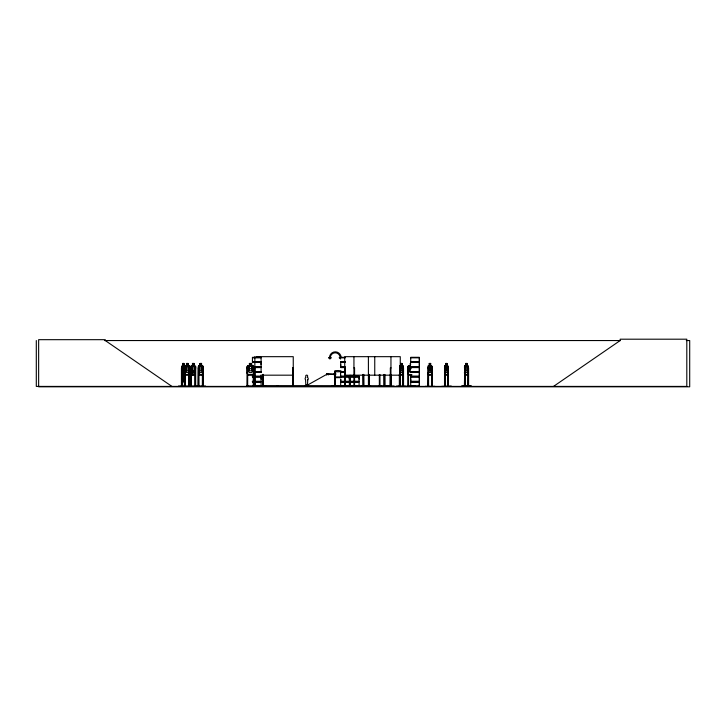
<?xml version="1.0" encoding="UTF-8"?>
<svg xmlns="http://www.w3.org/2000/svg" width="726" height="726" viewBox="0 0 726 726"><rect width="100%" height="100%" fill="white"/><g stroke="black" fill="none" stroke-linecap="round" stroke-linejoin="round"><path stroke-width="1.09" d="M261.088 379.154L261.088 377.021L252.439 377.021M261.088 364.597L261.088 362.474L252.439 362.474M340.712 381.277L340.712 379.154L340.703 381.277L349.36 381.277L349.36 377.021L334.804 376.948L335.476 376.948L335.476 377.647M341.011 371.485C332.744 372.81 333.225 369.561 341.011 370.859M345.031 366.721L340.703 366.721L340.712 364.597M349.351 379.154L349.351 377.021M359.089 381.277L350.431 381.277L350.44 379.154M359.08 379.154L359.08 377.021M410.707 381.277L410.707 377.021L419.365 377.021L419.365 381.277L410.707 381.277L410.716 379.154M419.356 377.021L419.356 381.277M410.707 362.474L419.365 362.474L419.356 366.721L410.707 366.721M334.804 377.647L341.011 377.647M334.804 370.932L334.768 386.413M328.225 374.362C328.225 371.494 328.216 377.084 328.234 374.044L334.005 374.462M331.501 386.404L338.443 386.041M334.005 374.099L328.225 374.099M394.118 386.06L384.798 385.933M340.612 371.776L345.031 371.894M340.648 386.377L340.712 382.13L349.36 382.13L349.36 386.232L340.63 386.277M410.689 386.404L419.374 386.232L419.365 382.13L410.707 382.13L410.707 386.232M181.79 371.894L182.199 369.625L184.767 369.625L185.066 371.894L184.694 369.625M184.713 374.144L184.967 372.638L185.429 374.897M184.74 381.867L185.212 379.68M185.175 379.671L184.767 381.949L182.162 381.949L181.881 379.68M444.503 372.638L444.875 374.897L447.779 374.897L448.196 366.521L448.196 386.413M447.779 374.897L448.196 372.638M178.451 386.069L205.54 386.069M184.377 386.404L184.422 380.978M184.531 386.359L184.595 385.742M402.857 374.897L403.384 366.521L403.375 386.413M431.906 372.629L431.462 374.825L428.385 374.825M432.015 372.638L431.498 374.897L428.358 374.897M441.635 386.359L451.263 386.069M185.366 374.897L189.105 374.897L189.64 366.521L189.032 365.722M189.105 374.897L189.64 372.638M202.536 374.897L203.135 372.638L203.071 366.521L202.5 365.795M396.568 386.069L406.315 386.069M425.191 386.359L434.956 386.359M461.618 386.359L471.401 386.368M461.627 386.069L471.383 386.359M181.963 386.368L182.253 372.837M195.448 386.368L195.494 367.919M195.648 386.359L195.684 366.521L194.042 365.722M348.861 376.277L348.843 375.596M364.597 386.323L361.385 386.041L370.877 386.368L367.565 386.413M364.597 386.069L361.376 386.069M343.516 386.368L345.576 386.368M345.331 386.368L345.267 367.919L344.668 367.919M350.431 386.232L350.431 382.13L359.089 382.13L359.089 386.232L350.413 386.404M384.29 386.041L383.7 386.323M384.281 386.323L384.118 374.444L384.045 386.413M246.94 386.069L247.085 366.53L247.811 365.722L249.363 365.722M334.604 386.323L334.622 373.89L335.394 373.89M408.547 386.413L408.475 367.919L407.849 367.919L407.722 386.041M184.685 378.8L185.066 377.956L184.749 378.8L183.941 378.8L183.941 381.077L182.843 381.077L182.952 378.727M181.681 386.413L181.681 366.53L182.843 365.722M181.881 373.581L182.235 372.765L184.821 372.765L185.212 373.563L184.749 372.765M445.773 365.722L444.884 365.722L444.539 366.566L444.521 386.413M444.947 365.722L444.503 366.53M428.431 365.722L427.941 386.413M464.858 365.722L464.368 386.413M185.439 365.722L184.939 366.566L184.812 386.413M198.933 365.722L198.425 366.566L198.343 386.413L198.525 385.742M190.865 386.413L190.874 366.53L191.437 365.722M190.929 366.53L191.464 365.795M348.852 376.576L349.614 375.442L351.13 375.442M183.905 378.727L184.449 377.965L183.905 371.894L182.888 371.894L182.335 373.718L182.335 377.965L182.888 378.727L182.144 378.8L181.754 378.001M445.755 365.795L445.147 366.557L445.147 370.805L445.755 372.629L446.88 372.629L447.488 370.805L446.88 363.517M430.636 363.517L429.329 363.517L429.384 365.795L428.658 366.557L428.658 370.805L429.329 372.629L430.572 372.629L431.244 370.805L430.618 363.445M465.747 365.795L465.085 366.557L465.085 370.805L465.747 372.629L467 372.629L467.662 370.805L467.662 366.557L467 365.795L467 363.517L465.747 363.517L465.811 365.795L465.765 363.445M411.805 374.897L408.593 374.897L407.894 372.638L407.894 366.53L408.62 365.722L410.172 365.722M407.967 366.566L408.656 365.795L410.244 365.795L410.172 363.445M305.691 386.05C303.695 386.35 309.049 386.722 307.642 386.05M307.642 386.395L307.543 386.404M186.564 365.795L185.774 366.557L185.774 370.805L186.564 372.629L188.025 372.629L188.805 370.805L188.07 363.445L186.455 363.445L186.509 365.795M192.571 365.795L191.782 366.557L191.782 370.805L192.571 372.629L194.051 372.629L194.84 370.805L194.84 366.557L194.051 365.795M348.87 377.792L349.687 377.066L349.687 375.514L351.202 375.514M553.521 386.413L620.167 340.548L620.167 339.196L686.805 339.196L686.805 386.413L36.3 386.413L36.3 340.548M410.244 365.795L409.11 366.557L409.11 370.805L410.244 372.629M307.742 384.962L328.225 373.518M104.435 340.548L620.512 340.548M686.297 340.548L689.7 340.548L689.7 386.804L38.641 386.804L38.641 339.677L105.288 339.677L105.288 340.548L171.926 386.413M256.233 356.675L293.24 356.675L293.295 386.413M252.43 357.346L261.106 357.346M340.694 357.346L345.031 357.337M410.698 357.346L419.374 357.346M340.694 357.519L345.267 357.546M410.698 357.501L419.374 357.501L419.365 361.621L410.707 361.621L410.707 357.519M252.448 357.773L261.088 357.773M340.712 357.773L345.204 357.773M410.716 357.773L419.356 357.773L419.356 361.621M340.703 361.621L345.031 361.621M252.376 361.911L261.151 361.911M340.639 361.911L345.031 361.911M410.644 361.911L419.419 361.911M252.376 362.174L261.151 362.174M340.639 362.174L345.031 362.174M410.644 362.174L419.419 362.174M345.031 362.474L340.703 362.474L340.703 366.721M192.463 365.722L192.463 363.445L194.096 363.445L194.051 374.897M429.284 363.445L430.681 363.445M465.702 363.445L467.099 363.445M182.816 363.517L183.905 363.517L184.449 370.805L183.905 372.629L182.535 372.656L183.261 375.36L182.562 377.892L183.905 377.965L183.905 373.718L182.888 373.718L182.888 377.965L183.496 375.886L184.241 378.019L183.714 375.369L184.431 372.656L183.478 374.87L182.326 370.805L182.843 363.445M186.509 363.517L188.025 363.517M192.517 363.517L194.051 363.517M199.995 363.517L201.51 363.517M249.435 363.517L251.559 363.517L251.559 365.795L252.702 366.557L252.702 370.805L251.559 372.629L249.435 372.629L248.301 370.805L248.301 366.557L249.435 365.795L249.363 363.445L251.641 363.445L251.641 365.722L253.111 365.722L253.909 366.521L253.909 372.638L253.129 374.897L247.784 374.897L247.085 372.638M400.688 363.517L401.995 363.517M445.755 363.517L446.944 363.517M183.714 363.898L183.061 363.898L183.061 364.661L183.714 364.661M183.869 365.722L185.03 366.521L184.958 386.413M186.509 365.722L185.384 365.722L184.885 366.53L184.576 365.722M188.016 365.722L189.087 365.722M191.383 365.722L192.571 365.722M199.995 365.722L198.879 365.722L198.379 366.53L198.915 374.897M201.51 365.722L202.581 365.722M399.736 365.722L400.707 365.722M401.986 365.722L402.912 365.722M429.338 365.722L428.367 365.722L427.941 366.53L428.422 374.897M430.618 365.722L431.543 365.722L432.015 366.521L432.015 386.413M446.926 365.722L447.77 365.722L448.16 366.557M464.794 365.722L465.765 365.722M467.045 365.722L467.971 365.722L468.397 366.557L468.397 386.413M182.044 365.795L184.631 365.795M185.411 365.795L189.069 365.795M191.41 365.795L195.103 365.795M198.897 365.795L202.554 365.795M253.075 365.795L247.838 365.795L247.158 366.566L247.158 372.629L247.838 374.825L253.075 374.825M399.754 365.795L402.894 365.795M428.385 365.795L431.525 365.795M444.902 365.795L447.751 365.795M467.952 365.795L464.812 365.795L464.477 366.566L464.876 374.825L467.952 374.825L468.442 372.638L467.916 374.897L464.785 374.897M181.681 366.53L181.854 386.359M189.64 366.521L189.531 386.413M195.63 366.521L195.085 374.897L191.365 374.897L190.929 372.629M431.952 366.521L431.48 365.722M468.379 366.521L468.225 386.413M192.571 366.557L194.051 366.557M253.02 366.721L261.097 366.721L261.097 362.474M253.664 367.02L261.151 367.02M340.639 367.02L345.031 367.02M410.644 367.02L419.419 367.02M253.664 367.283L261.151 367.283M340.639 367.283L345.031 367.283M410.644 367.283L419.419 367.283M253.71 367.583L261.097 367.583L261.097 371.676L253.701 371.676M340.703 367.583L345.031 367.583M410.707 367.583L419.365 367.583L419.365 371.676L410.662 371.848L419.374 371.857M184.422 367.919L185.293 367.919L185.339 386.413M188.932 367.919L189.531 367.919M195.666 367.919L195.049 367.919L195.004 386.413M202.418 367.919L203.026 367.919M247.04 367.919L247.666 367.919L247.666 386.413M253.837 367.919L253.211 367.919L253.283 386.413M254.853 367.919L255.089 386.413L255.171 385.742M292.542 386.413L292.614 367.919L293.24 367.919M353.952 367.919L354.578 367.919L354.578 386.413L354.651 385.742M391.087 367.919L390.334 367.919L390.343 386.413M400.108 367.919L400.516 386.413M427.986 367.919L428.549 367.919M444.548 367.919L445.083 367.919M464.404 367.919L464.967 367.919L465.012 386.413M247.085 368.681L253.909 368.681M407.894 368.681L411.252 368.681M182.879 370.805L183.905 370.805M192.571 370.805L194.051 370.805M183.878 370.941L183.215 370.941L183.215 371.703L183.878 371.703M253.71 371.567L261.088 371.567M410.716 371.567L419.356 371.567L419.356 367.583M253.701 371.857L261.106 371.903M253.701 372.048L261.106 372.057M340.694 372.075L345.031 372.057M410.698 372.075L419.374 372.048L419.365 376.168L410.707 376.168M253.71 372.32L261.088 372.32M340.712 372.32L345.204 372.32M410.716 372.32L419.356 372.32L419.356 376.168M181.681 372.638L182.081 374.897L184.658 374.897L184.994 372.629L185.466 374.825M400.688 372.629L401.941 372.629L402.603 370.805L401.941 363.517M427.941 372.638L428.449 374.825M464.368 372.638L464.84 374.897M334.613 374.661L335.394 374.661M182.108 374.825L184.631 374.825M185.411 374.825L189.069 374.825M191.41 374.825L195.103 374.825M198.897 374.825L202.554 374.825M400.779 374.825L402.894 374.825M411.796 374.825L408.656 374.825L407.967 372.629M444.902 374.825L447.751 374.825M198.86 374.897L202.59 374.897M334.613 374.852L335.394 374.852M400.77 374.897L402.921 374.897M260.725 375.179L293.24 375.179M344.741 375.179L400.271 375.179M252.439 376.168L261.097 376.168M340.703 376.168L349.36 376.168M350.431 376.168L359.089 376.168M252.376 376.467L261.151 376.467M340.639 376.467L349.415 376.467M350.377 376.467L359.152 376.467M410.644 376.467L419.419 376.467M252.376 376.73L261.151 376.73M340.639 376.73L349.415 376.73M350.377 376.73L359.152 376.73M410.644 376.73L419.419 376.73M182.153 378.727L184.74 378.727M182.888 381.005L183.968 381.005M252.439 381.277L261.097 381.277L261.097 377.021M252.376 381.567L261.151 381.567M340.639 381.567L349.415 381.567M350.377 381.567L359.152 381.567M410.644 381.567L419.419 381.567M252.376 381.831L261.151 381.831M340.639 381.831L349.415 381.831M350.377 381.831L359.152 381.831M410.644 381.831L419.419 381.831M252.439 382.13L261.097 382.13L261.097 386.232M182.017 385.742L181.391 385.742L181.418 386.413M184.359 385.742L185.348 385.742M188.878 385.742L189.595 385.742M190.693 385.742L191.41 385.742M195.004 385.742L195.721 385.742L195.539 386.413M198.125 385.742L198.833 385.742M202.363 385.742L203.08 385.742M246.967 385.742L247.738 385.742L247.738 386.413M391.196 385.842L254.781 385.742L254.781 386.413M399.3 385.742L400.552 385.742M402.921 385.742L403.583 385.742M407.776 385.742L408.556 385.742M427.932 385.742L428.594 385.742M431.553 385.742L432.215 385.742M444.484 385.742L445.138 385.742L445.074 386.413L445.083 373.355M448.423 385.742L447.76 385.742L447.788 386.413M464.359 385.742L465.021 385.742M467.98 385.742L468.642 385.742M247.738 385.933L266.006 386.323M306.172 385.923L307.162 385.923M379.026 386.413L381.168 386.368L379.117 386.368M408.547 385.933L413.947 385.933M471.355 386.032L461.654 386.413M305.51 386.05L307.824 386.05M340.712 386.114L349.351 386.114M350.44 386.114L359.08 386.114M381.123 386.06L379.036 386.032M410.716 386.114L419.356 386.114L419.356 382.13M367.646 386.368L370.832 386.323M414.755 386.359L414.718 385.742M340.612 359.016L339.124 357.673L340.086 357.673A4.864 4.864 0 0 0 335.221 352.809A4.864 4.864 0 0 0 330.348 357.673L331.328 357.673L329.913 359.016L328.515 357.673L329.486 357.673A5.826 5.826 0 0 1 335.312 351.838A5.826 5.826 0 0 1 341.138 357.673M305.982 386.305L306.009 385.842M202.527 365.722L203.135 366.521L202.999 386.413M402.848 365.722L403.338 366.557M191.464 374.825L190.983 366.566M198.479 372.629L198.951 374.825M444.602 372.629L444.938 374.897M181.917 379.671L182.253 381.867M468.588 386.413L468.588 367.919L468.025 367.919L467.989 386.413M468.179 385.742L468.179 386.413M467.045 363.445L467.063 365.795M464.776 367.919L464.822 386.413M464.604 367.919L464.604 386.413M464.558 385.742L464.558 386.413M448.387 386.413L448.359 367.919L447.824 367.919L447.797 386.413M448.024 374.444L447.987 386.413M446.944 365.795L446.926 363.445L445.71 363.445L445.818 365.795M444.875 367.919L444.92 386.413M444.748 373.355L444.711 386.413M432.206 386.413L432.161 367.919L431.598 367.919L431.562 386.413M431.906 366.557L431.798 386.413L431.752 385.742M429.338 363.445L429.329 365.795M428.549 372.266L428.585 386.413M428.349 367.919L428.394 386.413M428.177 372.266L428.276 386.413M427.995 385.742L427.995 386.413M419.365 362.474L419.365 366.721M414.573 385.742L414.573 386.413M414.092 386.413L414.092 385.742L413.947 386.413M410.626 363.898L410.626 364.661M410.244 366.557L410.244 370.805M408.411 385.742L408.402 386.413M407.93 385.742L407.93 386.413M403.529 386.413L403.529 367.919L402.966 367.919L402.921 386.413M403.239 385.742L403.239 386.413M403.166 367.919L403.121 386.413M401.995 365.795L402.041 363.445L400.643 363.445L400.688 365.795L400.026 366.557L400.09 386.413M400.335 374.598L400.316 386.413M400.217 386.413L400.271 356.675L344.741 356.675L344.741 386.413M399.908 374.444L399.953 386.413M399.717 374.444L399.754 386.413M399.618 385.742L399.645 386.413M399.545 374.444L399.545 386.413M399.345 374.444L399.364 386.413M391.087 374.598L391.196 386.413M390.96 356.675L390.942 386.413M390.887 374.444L390.797 386.413L390.697 374.598M390.27 374.444L390.171 386.413M389.853 385.842L389.853 386.413M380.088 385.742L380.088 386.413M379.943 374.598L379.97 386.413M379.87 385.742L379.852 386.413M379.498 385.742L379.507 386.413M379.344 374.598L379.353 386.413L379.281 385.742M374.752 356.675L374.752 375.179M369.416 385.842L369.416 386.413M369.171 374.444L369.171 386.413M369.053 374.444L369.053 386.413L368.971 385.742M368.708 385.742L368.69 386.413M368.617 374.444L368.554 386.413M368.391 356.675L368.436 386.413M368.073 385.842L368.073 386.413M363.708 374.444L363.771 386.413M363.599 374.444L363.662 386.413M363.517 385.742L363.499 386.413M363.254 385.742L363.254 386.413L363.154 374.444M363.036 374.444L363.091 386.413M359.08 381.277L359.089 377.021L350.431 377.021L350.431 381.277M354.025 385.742L354.025 386.413M353.952 356.675L353.898 386.413M349.614 375.442L349.614 377.039M345.413 385.742L345.413 386.413M345.177 385.742L345.195 386.413M344.823 385.742L344.832 386.413M344.605 385.742L344.605 386.413M341.665 385.842L341.665 386.413M340.585 371.803L340.585 377.039L340.503 371.748M340.312 385.842L340.312 386.413M335.285 371.558L335.358 386.413M335.249 374.852L335.249 386.413M307.025 386.05L307.025 384.698L306.318 384.698L306.318 386.05M304.657 385.842L304.657 386.413M293.168 385.742L293.168 386.413M292.614 367.919L292.687 386.413M278.258 385.842L278.258 386.413M276.905 385.842L276.905 386.413M263.429 374.444L263.474 386.413M263.293 385.742L263.411 386.413M263.248 374.444L263.248 386.413M263.012 374.444L263.012 386.413M262.83 374.444L262.966 386.413M262.785 385.742L262.785 386.413M259.373 385.933L259.373 386.413M259.336 385.742L259.191 386.413M259.046 385.742L259.146 386.413M258.982 385.742L258.91 386.413L258.755 385.742M258.683 385.742L258.728 386.413M256.931 385.933L256.931 386.413M256.786 385.742L256.786 386.413M256.478 385.842L256.478 386.413M256.305 385.742L256.187 386.413L256.16 385.742M254.853 356.675L254.853 386.413M253.837 366.557L253.882 386.413L253.909 385.742L253.138 385.742L253.138 386.413M247.112 385.742L247.112 386.413M202.844 373.355L202.772 386.413M202.69 385.742L202.745 386.413M202.59 367.919L202.545 386.413M202.418 373.355L202.363 386.413M201.565 365.722L201.565 363.445L199.94 363.445L199.995 365.795M201.51 363.445L201.456 365.795L202.291 366.557L202.291 370.805L201.51 372.629L200.049 372.629L199.269 370.805L199.269 366.557L200.049 365.795L200.049 363.517M198.824 386.413L198.779 367.919L198.171 367.919L198.107 386.413M198.606 372.266L198.652 386.413M195.221 367.919L195.33 386.413M195.176 385.742L195.176 386.413M193.996 363.517L193.996 365.795M192.517 363.445L192.571 374.897M191.401 386.413L191.355 367.919L190.738 367.919L190.766 386.413M191.183 367.919L191.228 386.413M191.101 385.742L191.074 386.413M189.359 367.919L189.359 386.413M189.286 385.742L189.259 386.413M189.105 367.919L189.05 386.413M188.932 374.444L188.878 386.413M185.103 371.884L185.166 386.413M184.631 367.919L184.631 372.266M184.631 380.978L184.731 386.413M183.905 365.795L183.941 363.445L182.77 363.445L182.77 365.722M183.996 372.837L183.905 366.557L182.879 366.557L182.925 372.765M181.963 373.355L181.963 367.919L181.446 367.919L181.446 386.413M326.673 374.044C326.691 377.075 326.691 372.048 326.673 374.044M307.76 379.771L307.443 385.715L305.9 385.715L305.573 379.771A1.543 1.543 0 0 1 305.9 377.348C304.493 374.307 308.84 374.307 307.443 377.348A1.543 1.543 0 0 1 307.76 379.771M184.622 377.847L184.068 379.671L183.025 379.671L182.471 377.847L182.988 370.487L184.105 370.487L184.622 377.847M261.106 357.51L252.43 357.51L252.448 361.621L261.097 361.621L261.097 357.519M187.762 363.898L186.818 363.898L186.818 364.661L187.762 364.661L187.762 363.898M193.788 363.898L192.835 363.898L192.835 364.661L193.788 364.661L193.788 363.898M201.247 363.898L200.312 363.898L200.312 364.661L201.247 364.661L201.247 363.898M251.178 363.898L249.817 363.898L249.817 364.661L251.178 364.661L251.178 363.898M401.714 363.898L400.915 363.898L400.915 364.661L401.714 364.661L401.714 363.898M430.346 363.898L429.547 363.898L429.547 364.661L430.346 364.661L430.346 363.898M446.681 363.898L445.955 363.898L445.955 364.661L446.681 364.661L446.681 363.898M466.773 363.898L465.974 363.898L465.974 364.661L466.773 364.661L466.773 363.898M188.025 366.557L186.564 366.557L186.564 370.805L188.025 370.805L188.025 366.557M201.51 366.557L200.049 366.557L200.049 370.805L201.51 370.805L201.51 366.557M251.559 366.557L249.435 366.557L249.435 370.805L251.559 370.805L251.559 366.557M401.941 366.557L400.688 366.557L400.688 370.805L401.941 370.805L401.941 366.557M430.572 366.557L429.329 366.557L429.329 370.805L430.572 370.805L430.572 366.557M446.88 366.557L445.755 366.557L445.755 370.805L446.88 370.805L446.88 366.557M467 366.557L465.747 366.557L465.747 370.805L467 370.805L467 366.557M345.031 371.567L340.712 371.567L345.031 371.676M184.068 373.6L183.025 373.6L183.025 377.847L184.068 377.847L184.068 373.6M335.721 373.736L334.005 373.736L334.005 374.798L335.721 374.798L335.721 373.736M183.723 379.861L183.07 379.861L183.07 380.624L183.723 380.624L183.723 379.861M384.816 386.413L384.744 374.444L384.726 386.413"/></g></svg>
